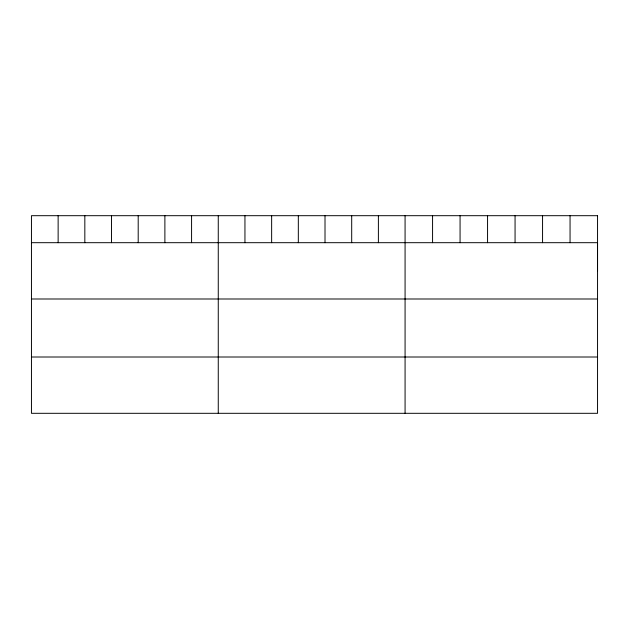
<?xml version="1.0" encoding="UTF-8"?>
<svg xmlns="http://www.w3.org/2000/svg" width="629" height="629" viewBox="0 0 629 629"><rect width="100%" height="100%" fill="white"/><g stroke="black" fill="none" stroke-linecap="round" stroke-linejoin="round"><path stroke-width="0.94" d="M597.55 270.84L597.55 242.692L31.45 242.692M31.45 298.995L597.55 298.995M31.45 357.005L597.55 357.005M570.055 215.692L570.055 242.692M542.56 215.692L542.56 242.692M515.065 215.692L515.065 242.692M487.561 215.692L487.561 242.692M460.066 215.692L460.066 242.692M432.571 215.692L432.571 242.692M405.076 215.692L405.076 413.308M378.391 215.692L378.391 242.692M351.697 215.692L351.697 242.692M325.012 215.692L325.012 242.692M298.327 215.692L298.327 242.692M271.642 215.692L271.642 242.692M244.948 215.692L244.948 242.692M218.263 215.692L218.263 413.308M191.578 215.692L191.578 242.692M164.884 215.692L164.884 242.692M138.199 215.692L138.199 242.692M111.514 215.692L111.514 242.692M84.829 215.692L84.829 242.692M58.135 215.692L58.135 242.692M597.55 215.692L31.45 215.692L31.45 413.308L597.55 413.308L597.55 215.692"/></g></svg>
